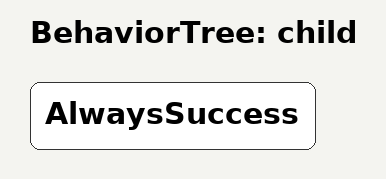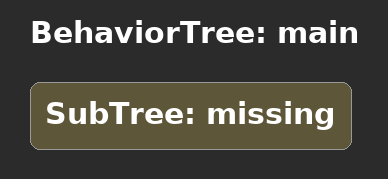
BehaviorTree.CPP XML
<?xml version="1.0" encoding="UTF-8"?>
<root BTCPP_format="4">
  <BehaviorTree ID="child">
    <AlwaysSuccess/>
  </BehaviorTree>
  <BehaviorTree ID="main">
    <SubTree ID="missing"/>
  </BehaviorTree>
</root>
